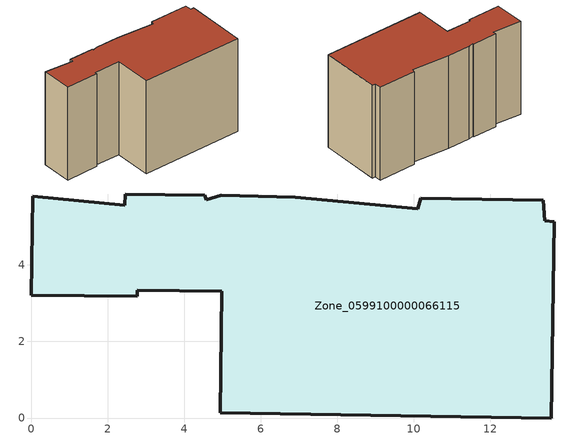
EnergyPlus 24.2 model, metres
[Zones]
Zone_0599100000066115
 floor ground (C_G): 4.54,5.83 4.58,5.71 4.98,5.82 6.91,5.76 10.11,5.46 10.18,5.74 13.39,5.7 13.42,5.15 13.68,5.13 13.6,0 4.95,0.14 4.99,3.31 2.77,3.34 2.77,3.18 0,3.21 0.04,5.79 2.45,5.55 2.46,5.86 z0
 wall outside (C_F): 0,3.21 2.77,3.18 2.77,3.34 4.99,3.31 4.95,0.14 13.6,0 13.68,5.13 13.42,5.15 13.39,5.7 10.18,5.74 10.11,5.46 6.91,5.76 4.98,5.82 4.58,5.71 4.54,5.83 2.46,5.86 2.45,5.55 0.04,5.79 0,3.21 z0:8.26
 roof outside (C_R): 4.58,5.71 4.54,5.83 2.46,5.86 2.45,5.55 0.04,5.79 0,3.21 2.77,3.18 2.77,3.34 4.99,3.31 4.95,0.14 13.6,0 13.68,5.13 13.42,5.15 13.39,5.7 10.18,5.74 10.11,5.46 6.91,5.76 4.98,5.82 z8.26
[BUILDING]
Pand.0599100000066115: North Axis=0; Terrain=City; Loads Convergence Tolerance Value=0.04; Temperature Convergence Tolerance Value=0.4; Solar Distribution=FullExterior; Maximum Number of Warmup Days=25; Minimum Number of Warmup Days=1
[Site:Location]
Rotterdam.The.Hague.AP_ZH_NLD Design_Conditions: Latitude=51.96; Longitude=4.45; Time Zone=1; Elevation=-4.5
[SITE:GROUNDTEMPERATURE:BUILDINGSURFACE]
18, 18, 18, 18, 18, 18, 18, 18, 18, 18, 18, 18
[MATERIAL] Thermal Absorptance=0.9; Solar Absorptance=0.7; Visible Absorptance=0.7
Name | Roughness | Thickness | Conductivity | Density | Specific Heat
G.TC.1975-1991 | MediumSmooth | 0.15 | 0.288461 | 540 | 1210
F.TC.1975-1991 | Rough | 0.3 | 0.230769 | 1920 | 840
R.TC.1975-1991 | MediumRough | 0.2 | 0.153846 | 1500 | 1000
[CONSTRUCTION]
C_G: G.TC.1975-1991
C_F: F.TC.1975-1991
C_R: R.TC.1975-1991
[ZONE]
Zone_0599100000066115: Type=1; Multiplier=1; Ceiling Height=Autocalculate; Volume=Autocalculate; Floor Area=autocalculate; Part of Total Floor Area=Yes
[ZONEINFILTRATION:DESIGNFLOWRATE]
Infil_Zone_0599100000066115: Zone or ZoneList or Space or SpaceList=Zone_0599100000066115; Schedule=AlwaysOn; Design Flow Rate Calculation Method=Flow/Area; Flow Rate per Floor Area=0.003; Constant Term Coefficient=1; Temperature Term Coefficient=0; Velocity Term Coefficient=0; Velocity Squared Term Coefficient=0
[HVACTEMPLATE:ZONE:IDEALLOADSAIRSYSTEM]
Zone_0599100000066115: Maximum Heating Supply Air Temperature=50; Minimum Cooling Supply Air Temperature=13; Maximum Heating Supply Air Humidity Ratio=0.0156; Minimum Cooling Supply Air Humidity Ratio=0.0077; Heating Limit=NoLimit; Cooling Limit=NoLimit; Dehumidification Control Type=ConstantSensibleHeatRatio; Cooling Sensible Heat Ratio=0.7; Dehumidification Setpoint=60; Humidification Control Type=None; Humidification Setpoint=30; Outdoor Air Method=None; Outdoor Air Flow Rate per Person=0.00944; Outdoor Air Flow Rate per Zone Floor Area=0; Outdoor Air Flow Rate per Zone=0; Demand Controlled Ventilation Type=None; Outdoor Air Economizer Type=NoEconomizer; Heat Recovery Type=None; Sensible Heat Recovery Effectiveness=0.7; Latent Heat Recovery Effectiveness=0.65
[ZONECONTROL:THERMOSTAT]
ThermostatControl_Zone_0599100000066115: Zone or ZoneList=Zone_0599100000066115; Control Type Schedule=DualSetpointControlType; Control 1=Thermostat_Zone_0599100000066115; Temperature Difference Between Cutout And Setpoint=0
[THERMOSTATSETPOINT:DUALSETPOINT]
Thermostat_Zone_0599100000066115: Heating Setpoint Temperature Schedule=HeatingSetpoint_Zone_0599100000066115; Cooling Setpoint Temperature Schedule=CoolingSetpoint_Zone_0599100000066115
[SCHEDULE:COMPACT]
HeatingSetpoint_Zone_0599100000066115: Through: 12/31, For: AllDays, Until: 24:00, 21
CoolingSetpoint_Zone_0599100000066115: Through: 12/31, For: AllDays, Until: 24:00, 24
DualSetpointControlType: Through: 12/31, For: AllDays, Until: 24:00, 4
AlwaysOn: Through: 12/31, For: AllDays, Until: 24:00, 1
